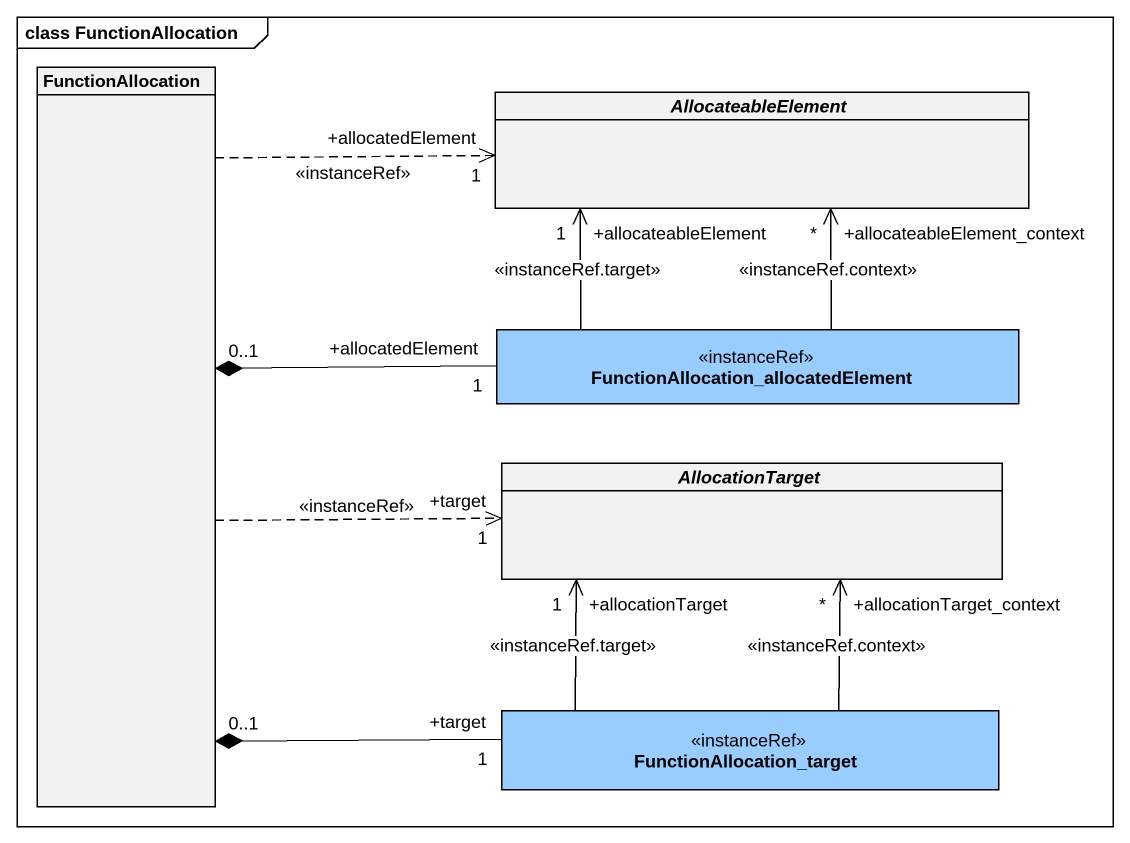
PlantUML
@startuml
mainframe class FunctionAllocation
hide circle
hide empty members
class FunctionAllocation
abstract class AllocateableElement
class "FunctionAllocation_allocatedElement" as FunctionAllocation_2 <<instanceRef>> #99CCFF
abstract class AllocationTarget
class FunctionAllocation_target <<instanceRef>> #99CCFF
FunctionAllocation .right.> "+allocatedElement\n1" AllocateableElement : <<instanceRef>>
FunctionAllocation .right.> "+target\n1" AllocationTarget : <<instanceRef>>
FunctionAllocation_2 "+allocatedElement\n1" -left-* "0..1" FunctionAllocation
FunctionAllocation_2 -up-> "+allocateableElement_context\n*" AllocateableElement : <<instanceRef.context>>
FunctionAllocation_2 -up-> "+allocateableElement\n1" AllocateableElement : <<instanceRef.target>>
FunctionAllocation_target "+target\n1" -left-* "0..1" FunctionAllocation
FunctionAllocation_target -up-> "+allocationTarget_context\n*" AllocationTarget : <<instanceRef.context>>
FunctionAllocation_target -up-> "+allocationTarget\n1" AllocationTarget : <<instanceRef.target>>
@enduml
